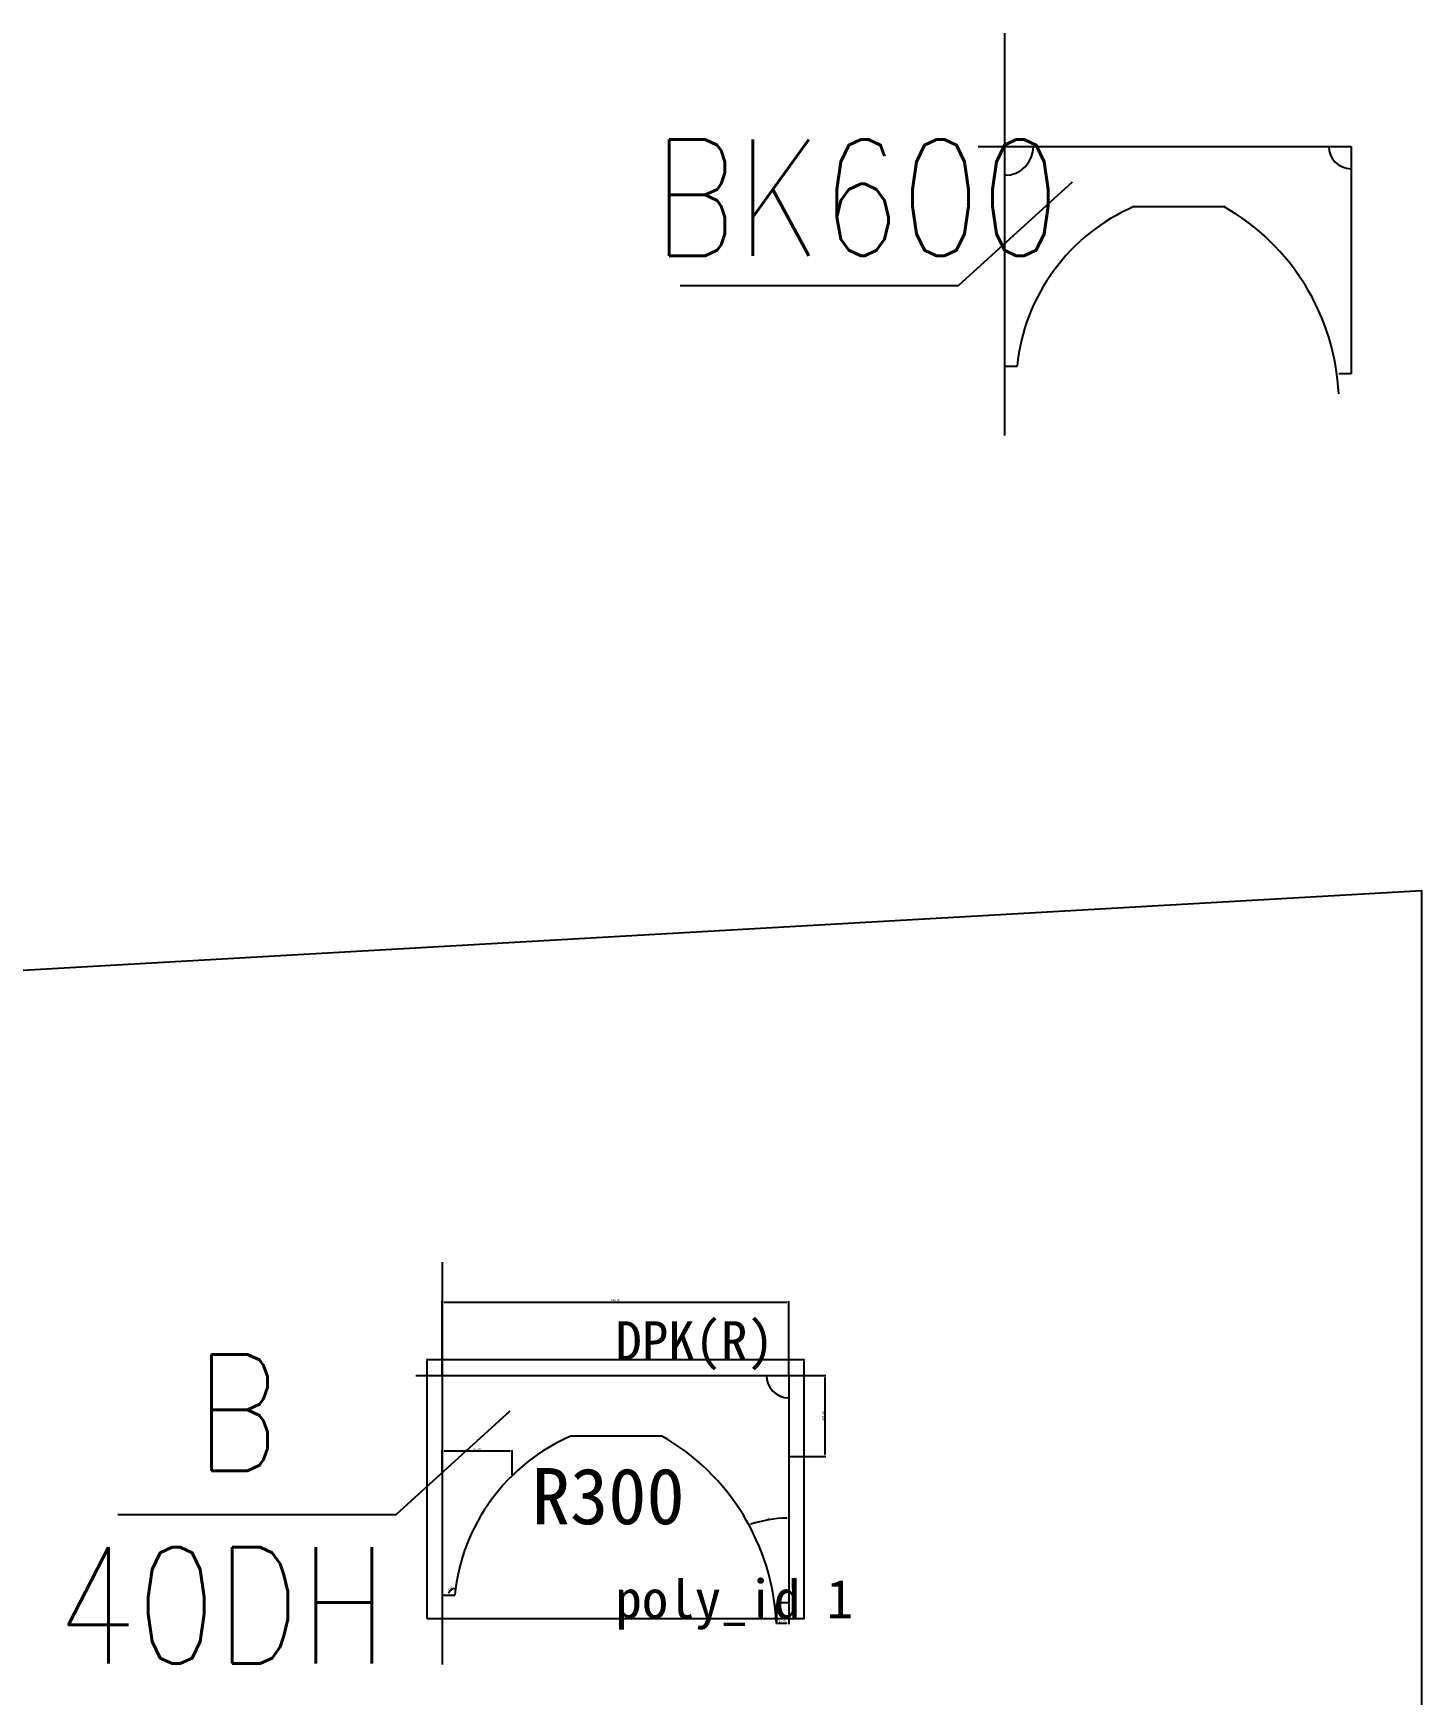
# Model space of a CAD drawing. Header units: millimetres. Extents: x -8154 to 2131, y 2597 to 6746.
# Drawn here: x -749 to 1041, y 4359 to 6501 of the extents above; entities that cross this region are included whole.
import ezdxf

# ---------------------------------------------------------------- set-up
doc = ezdxf.new("R2010")
doc.units = ezdxf.units.MM
for name, color, linetype in [('100-TX1', 7, 'Continuous'), ('Braket', 30, 'Continuous'), ('Free_Edge', 7, 'Continuous'), ('待检测', 7, 'Continuous')]:
    doc.layers.add(name, color=color, linetype=linetype)
doc.styles.add('JNRD_E1', font='romans.shx', dxfattribs={"width": 0.8})
doc.styles.get("Standard").update_dxf_attribs({"font": ''})
doc.styles.get('Standard').set_extended_font_data('SimSun')
doc.dimstyles.new('ISO-25', dxfattribs={"dimtxt": 2.5, "dimasz": 2.5, "dimexe": 1.25, "dimexo": 0.625, "dimtad": 1, "dimtxsty": 'Standard', "dimcen": 2.5, "dimazin": 3, "dimtfac": 1, "dimtmove": 0, "dimatfit": 3})

# ---------------------------------------------------------------- blocks, each defined once
blk = doc.blocks.new('*D60')
at = {"color": 0, "lineweight": -2}
for p, q in [((-221.7, 4642.6), (-221.7, 4674.2)), ((-134.3, 4672.9), (-219.2, 4672.9)), ((-131.8, 4642.6), (-131.8, 4674.2))]:
    blk.add_line(p, q, dxfattribs=at)
at = {"color": 0}
for points in [[(-219.2, 4673.4), (-219.2, 4672.5), (-221.7, 4672.9)], [(-134.3, 4672.5), (-134.3, 4673.4), (-131.8, 4672.9)]]:
    blk.add_solid(points, dxfattribs=at)
at = {"layer": 'Defpoints', "color": 0}
for p in [(-221.7, 4672.9), (-221.7, 4642), (-131.8, 4642)]:
    blk.add_point(p, dxfattribs=at)
at = {"color": 0, "insert": (-176.8, 4675), "char_height": 2.5, "attachment_point": 5}
blk.add_mtext('89,85', dxfattribs=at)
blk = doc.blocks.new('*D61')
at = {"color": 0, "lineweight": -2}
blk.add_arc((-205.8, 4487.4), 8.19, 81.998, 162.4363, dxfattribs=at)
at = {"color": 0}
for points in [[(-214, 4490), (-213.2, 4489.8), (-214, 4487.4)], [(-204.7, 4495.1), (-204.5, 4495.9), (-202.2, 4494.8)]]:
    blk.add_solid(points, dxfattribs=at)
at = {"layer": 'Defpoints', "color": 0}
for p in [(-131.8, 4642), (-221.7, 4487.4), (-207.6, 4495.4), (-205.8, 4487.4), (-205.8, 4487.4)]:
    blk.add_point(p, dxfattribs=at)
at = {"color": 0, "insert": (-211.1, 4496), "char_height": 2.5, "attachment_point": 5, "rotation": 32.2172}
blk.add_mtext('116%%d', dxfattribs=at)
blk = doc.blocks.new('*D62')
at = {"color": 0, "lineweight": -2}
blk.add_arc((224.7, 4432), 154.7, 90.9258, 108.4078, dxfattribs=at)
at = {"color": 0}
for points in [[(222.2, 4586.2), (222.2, 4587.1), (224.7, 4586.7)], [(175.7, 4579.2), (176, 4578.4), (173.5, 4578)]]:
    blk.add_solid(points, dxfattribs=at)
at = {"layer": 'Defpoints', "color": 0}
for p in [(224.7, 4770.6), (156.1, 4627.6), (192.6, 4583.3), (208.8, 4477.4), (224.7, 4477.4)]:
    blk.add_point(p, dxfattribs=at)
at = {"color": 0, "insert": (198.4, 4586.3), "char_height": 2.5, "attachment_point": 5, "rotation": 9.6668}
blk.add_mtext('19%%d', dxfattribs=at)
blk = doc.blocks.new('*D63')
at = {"color": 0, "lineweight": -2}
for p, q in [((-221.7, 4771.2), (-221.7, 4866.5)), ((-219.2, 4865.2), (222.2, 4865.2)), ((224.7, 4771.2), (224.7, 4866.5))]:
    blk.add_line(p, q, dxfattribs=at)
at = {"color": 0}
for points in [[(-219.2, 4865.6), (-219.2, 4864.8), (-221.7, 4865.2)], [(222.2, 4864.8), (222.2, 4865.6), (224.7, 4865.2)]]:
    blk.add_solid(points, dxfattribs=at)
at = {"layer": 'Defpoints', "color": 0}
for p in [(224.7, 4865.2), (-221.7, 4770.6), (224.7, 4770.6)]:
    blk.add_point(p, dxfattribs=at)
at = {"color": 0, "insert": (1.5, 4867.3), "char_height": 2.5, "attachment_point": 5}
blk.add_mtext('446,43', dxfattribs=at)
blk = doc.blocks.new('*D64')
at = {"color": 0, "lineweight": -2}
for p, q in [((225.4, 4770.6), (272.6, 4770.6)), ((271.4, 4768.1), (271.4, 4668.8)), ((225.4, 4666.3), (272.6, 4666.3))]:
    blk.add_line(p, q, dxfattribs=at)
at = {"color": 0}
for points in [[(271.8, 4768.1), (271, 4768.1), (271.4, 4770.6)], [(271, 4668.8), (271.8, 4668.8), (271.4, 4666.3)]]:
    blk.add_solid(points, dxfattribs=at)
at = {"layer": 'Defpoints', "color": 0}
for p in [(224.7, 4770.6), (224.7, 4666.3), (271.4, 4666.3)]:
    blk.add_point(p, dxfattribs=at)
at = {"color": 0, "insert": (269.3, 4718.4), "char_height": 2.5, "attachment_point": 5, "rotation": 90}
blk.add_mtext('104,28', dxfattribs=at)
blk = doc.blocks.new('*D65')
at = {"color": 0, "lineweight": -2}
for p, q in [((208.8, 4476.8), (208.8, 4450.2)), ((224.7, 4476.8), (224.7, 4450.2)), ((211.3, 4451.4), (222.2, 4451.4))]:
    blk.add_line(p, q, dxfattribs=at)
at = {"color": 0}
for points in [[(211.3, 4451.8), (211.3, 4451), (208.8, 4451.4)], [(222.2, 4451), (222.2, 4451.8), (224.7, 4451.4)]]:
    blk.add_solid(points, dxfattribs=at)
at = {"layer": 'Defpoints', "color": 0}
for p in [(208.8, 4477.4), (224.7, 4477.4), (224.7, 4451.4)]:
    blk.add_point(p, dxfattribs=at)
at = {"color": 0, "insert": (216.8, 4453.5), "char_height": 2.5, "attachment_point": 5}
blk.add_mtext('15,95', dxfattribs=at)

msp = doc.modelspace()

# ---------------------------------------------------------------- linework, layer by layer
for p, q in [((503.01, 6500.78), (503.01, 5982.389)), ((468.767, 6354.919), (949.445, 6354.919)), ((949.445, 6354.919), (949.445, 6061.79)), ((443.348, 6175.719), (590.362, 6309.392)), ((669.558, 6277.274), (785.568, 6277.274)), ((84.852, 6175.719), (443.348, 6175.719)), ((503.01, 6071.792), (518.945, 6071.792)), ((949.445, 6061.79), (933.49, 6061.79)), ((-221.697, 4916.426), (-221.697, 4398.035)), ((-255.941, 4770.565), (224.737, 4770.565)), ((224.737, 4770.565), (224.737, 4477.436)), ((-281.36, 4591.365), (-134.345, 4725.038)), ((-639.855, 4591.365), (-281.36, 4591.365))]:
    msp.add_line(p, q)
for centre, radius, start, end in [((503.01, 6354.919), 37.247, 270, 0), ((949.445, 6354.919), 28.764, 180, 270), ((769.674, 6045.953), 252.057, 113.402904, 174.116149), ((640.29, 6022.237), 293.512, 2.6431, 60.332676), ((224.737, 4770.565), 28.764, 180, 270)]:
    msp.add_arc(centre, radius, start, end)
at = {"layer": 'Braket'}
msp.add_lwpolyline([(-241.697, 4457.436), (244.737, 4457.436), (244.737, 4790.565), (-241.697, 4790.565)], close=True, dxfattribs=at)
at = {"layer": 'Free_Edge'}
for p, q in [((-55.149, 4692.92), (60.86, 4692.92)), ((-221.697, 4487.437), (-205.763, 4487.437)), ((224.737, 4477.436), (208.783, 4477.436))]:
    msp.add_line(p, q, dxfattribs=at)
for centre, radius, start, end in [((44.966, 4461.599), 252.057, 113.402904, 174.116149), ((-84.417, 4437.883), 293.512, 2.6431, 60.332676)]:
    msp.add_arc(centre, radius, start, end, dxfattribs=at)
at = {"layer": '待检测'}
msp.add_lwpolyline([(-920.597, 5283.649), (-920.597, 3382.385), (1040.577, 3382.385), (1040.577, 5395.488), (-920.597, 5283.649)], dxfattribs=at)

# ---------------------------------------------------------------- texts
msp.add_text('R300', height=72.4065, rotation=1080).set_placement((-106.374, 4578.802))
at = {"layer": '100-TX1', "color": 2, "linetype": 'Continuous', "style": 'JNRD_E1', "width": 0.8}
for s, p in [('BK600', (50.052, 6213.787)), ('B', (-539.528, 4647.765)), ('40DH', (-718.866, 4399.233))]:
    msp.add_text(s, height=150, dxfattribs=at).set_placement(p)
at = {"layer": 'Braket'}
for s, p in [('DPK(R)', (1.52, 4790.565)), ('poly_id 1', (1.52, 4457.436))]:
    msp.add_text(s, height=50, dxfattribs=at).set_placement(p)

# ---------------------------------------------------------------- dimensions: what is measured, and where the dimension line sits
dim = msp.add_aligned_dim(p1=(-221.697, 4770.565), p2=(224.737, 4770.565), distance=94.65, dimstyle='ISO-25')
dim.commit()
dim.dimension.update_dxf_attribs({"geometry": '*D63', "text_midpoint": (1.52, 4867.3)})
for base, line1, line2, picture, middle in [((192.568, 4583.301), ((208.783, 4477.436), (156.082, 4627.642)), ((224.737, 4770.565), (224.737, 4477.436)), '*D62', (198.442, 4586.333)), ((-207.599, 4495.417), ((-221.697, 4487.437), (-205.763, 4487.437)), ((-205.763, 4487.437), (-131.845, 4641.953)), '*D61', (-211.127, 4495.951))]:
    dim = msp.add_angular_dim_2l(base=base, line1=line1, line2=line2, dimstyle='ISO-25')
    dim.commit()
    dim.dimension.update_dxf_attribs({"geometry": picture, "text_midpoint": middle})
dim = msp.add_linear_dim(base=(271.372, 4666.286), p1=(224.737, 4770.565), p2=(224.737, 4666.286), angle=90, dimstyle='ISO-25')
dim.commit()
dim.dimension.update_dxf_attribs({"geometry": '*D64', "text_midpoint": (269.287, 4718.426)})
for base, p1, p2, picture, middle in [((-221.697, 4672.939), (-131.845, 4641.953), (-221.697, 4641.953), '*D60', (-176.771, 4675.023)), ((224.737, 4451.419), (208.783, 4477.436), (224.737, 4477.436), '*D65', (216.76, 4453.503))]:
    dim = msp.add_linear_dim(base=base, p1=p1, p2=p2, dimstyle='ISO-25')
    dim.commit()
    dim.dimension.update_dxf_attribs({"geometry": picture, "text_midpoint": middle})

doc.saveas('drawing.dxf')
